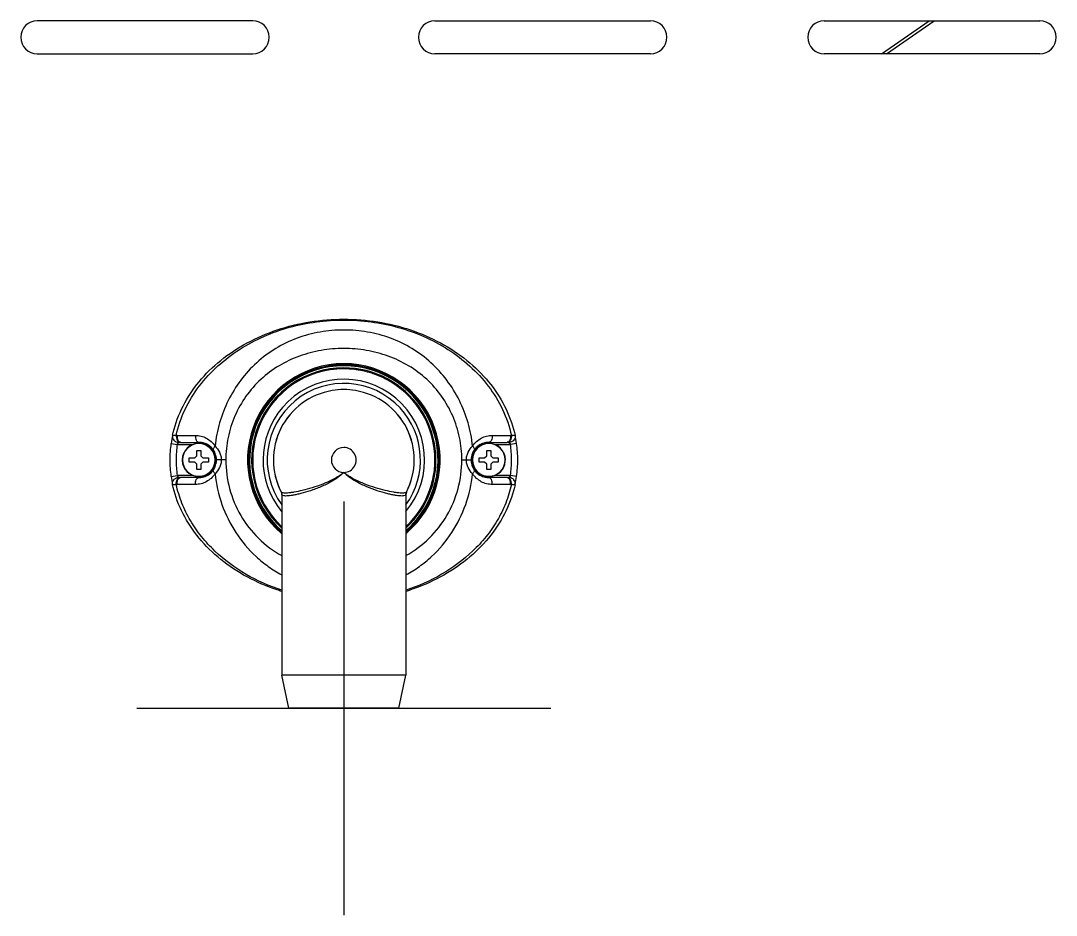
# Model space of a CAD drawing. Header units: millimetres. Extents: x -1584 to 3730, y -1918 to 2655.
# Drawn here: x 417.6 to 667.6, y 2185 to 2401.1 of the extents above; entities that cross this region are included whole.
import ezdxf

# ---------------------------------------------------------------- set-up
doc = ezdxf.new("R2010")
doc.units = ezdxf.units.MM
doc.header["$LTSCALE"] = 65.395
doc.layers.get('0').update_dxf_attribs({"linetype": 'CONTINUOUS'})
doc.layers.add('ASSI', color=7, linetype='CONTINUOUS')
doc.layers.add('GEOM', color=7, linetype='CONTINUOUS')

msp = doc.modelspace()

# ---------------------------------------------------------------- linework, layer by layer
at = {"linetype": 'Continuous'}
for p, q in [((458.26, 2294.99), (458.26, 2295.49)), ((458.26, 2295.49), (458.54, 2295.49)), ((458.54, 2295.49), (459.04, 2295.49)), ((459.04, 2295.49), (459.56, 2295.49)), ((459.56, 2295.49), (460.06, 2295.99)), ((460.06, 2297.29), (461.06, 2297.29)), ((460.06, 2297.02), (460.06, 2297.29)), ((460.06, 2296.51), (460.06, 2297.02)), ((460.06, 2295.99), (460.06, 2296.51)), ((461.06, 2297.29), (461.06, 2297.02)), ((461.06, 2297.02), (461.06, 2296.51)), ((461.06, 2296.51), (461.06, 2295.99)), ((461.06, 2295.99), (461.56, 2295.49)), ((461.56, 2295.49), (462.08, 2295.49)), ((462.08, 2295.49), (462.58, 2295.49)), ((462.58, 2295.49), (462.86, 2295.49)), ((462.86, 2295.49), (462.86, 2294.99)), ((528.26, 2294.99), (528.26, 2295.49)), ((528.26, 2295.49), (528.54, 2295.49)), ((528.54, 2295.49), (529.04, 2295.49)), ((529.04, 2295.49), (529.56, 2295.49)), ((529.56, 2295.49), (530.06, 2295.99)), ((530.06, 2297.29), (531.06, 2297.29)), ((530.06, 2297.02), (530.06, 2297.29)), ((530.06, 2296.51), (530.06, 2297.02)), ((530.06, 2295.99), (530.06, 2296.51)), ((531.06, 2297.29), (531.06, 2297.02)), ((531.06, 2297.02), (531.06, 2296.51)), ((531.06, 2296.51), (531.06, 2295.99)), ((531.06, 2295.99), (531.56, 2295.49)), ((531.56, 2295.49), (532.08, 2295.49)), ((532.08, 2295.49), (532.58, 2295.49)), ((532.58, 2295.49), (532.86, 2295.49)), ((532.86, 2295.49), (532.86, 2294.99)), ((458.26, 2294.49), (458.26, 2294.99)), ((458.54, 2294.49), (458.26, 2294.49)), ((459.04, 2294.49), (458.54, 2294.49)), ((459.56, 2294.49), (459.04, 2294.49)), ((460.06, 2293.99), (459.56, 2294.49)), ((460.06, 2293.48), (460.06, 2293.99)), ((460.06, 2292.97), (460.06, 2293.48)), ((460.06, 2292.69), (460.06, 2292.97)), ((461.06, 2292.69), (460.06, 2292.69)), ((461.56, 2294.49), (461.06, 2293.99)), ((461.06, 2293.99), (461.06, 2293.48)), ((461.06, 2293.48), (461.06, 2292.97)), ((461.06, 2292.97), (461.06, 2292.69)), ((462.08, 2294.49), (461.56, 2294.49)), ((462.58, 2294.49), (462.08, 2294.49)), ((462.86, 2294.49), (462.58, 2294.49)), ((462.86, 2294.99), (462.86, 2294.49)), ((528.26, 2294.49), (528.26, 2294.99)), ((528.54, 2294.49), (528.26, 2294.49)), ((529.04, 2294.49), (528.54, 2294.49)), ((529.56, 2294.49), (529.04, 2294.49)), ((530.06, 2293.99), (529.56, 2294.49)), ((530.06, 2293.48), (530.06, 2293.99)), ((530.06, 2292.97), (530.06, 2293.48)), ((530.06, 2292.69), (530.06, 2292.97)), ((531.06, 2292.69), (530.06, 2292.69)), ((531.56, 2294.49), (531.06, 2293.99)), ((531.06, 2293.99), (531.06, 2293.48)), ((531.06, 2293.48), (531.06, 2292.97)), ((531.06, 2292.97), (531.06, 2292.69)), ((532.08, 2294.49), (531.56, 2294.49)), ((532.58, 2294.49), (532.08, 2294.49)), ((532.86, 2294.49), (532.58, 2294.49)), ((532.86, 2294.99), (532.86, 2294.49))]:
    msp.add_line(p, q, dxfattribs=at)
at = {"color": 6}
for p, q in [((495.56, 2284.99), (495.56, 2184.99)), ((445.56, 2234.99), (545.56, 2234.99))]:
    msp.add_line(p, q, dxfattribs=at)
at = {"layer": 'ASSI', "linetype": 'Continuous'}
for p, q in [((625.34, 2393.09), (636.87, 2401.09)), ((625.34, 2393.09), (636.87, 2401.09)), ((625.34, 2393.09), (636.87, 2401.09)), ((625.34, 2393.09), (636.87, 2401.09)), ((626.58, 2393.09), (638.11, 2401.09)), ((626.58, 2393.09), (638.11, 2401.09)), ((626.58, 2393.09), (638.11, 2401.09)), ((626.58, 2393.09), (638.11, 2401.09))]:
    msp.add_line(p, q, dxfattribs=at)
for centre, radius, start, end in [((460.56, 2294.99), 4, 0, 180), ((460.56, 2294.99), 4, 0, 180), ((460.56, 2294.99), 3.95, 0, 180), ((530.56, 2294.99), 4, 0, 180), ((530.56, 2294.99), 4, 0, 180), ((530.56, 2294.99), 3.95, 0, 180), ((460.56, 2294.99), 4, 180, 196.2728), ((460.56, 2294.99), 4, 180, 196.2728), ((460.56, 2294.99), 4, 180, 196.3063), ((460.56, 2294.99), 3.95, 180, 360), ((460.56, 2294.99), 4, 196.2728, 343.7272), ((460.56, 2294.99), 4, 196.3063, 343.6937), ((460.56, 2294.99), 4, 343.7272, 360), ((460.56, 2294.99), 4, 343.6937, 360), ((530.56, 2294.99), 4, 180, 196.2728), ((530.56, 2294.99), 4, 180, 196.3063), ((530.56, 2294.99), 3.95, 180, 360), ((530.56, 2294.99), 4, 196.2728, 343.7272), ((530.56, 2294.99), 4, 196.3063, 343.6937), ((530.56, 2294.99), 4, 343.7272, 360), ((530.56, 2294.99), 4, 343.7272, 360), ((530.56, 2294.99), 4, 343.6937, 360)]:
    msp.add_arc(centre, radius, start, end, dxfattribs=at)
at = {"layer": 'GEOM', "linetype": 'Continuous'}
for p, q in [((473.56, 2401.09), (421.56, 2401.09)), ((517.56, 2401.09), (569.56, 2401.09)), ((611.56, 2401.09), (663.56, 2401.09)), ((421.56, 2393.09), (473.56, 2393.09)), ((569.56, 2393.09), (517.56, 2393.09)), ((663.56, 2393.09), (611.56, 2393.09)), ((453.85, 2298.96), (455.33, 2298.74)), ((455.33, 2298.74), (459.18, 2298.74)), ((456.13, 2299.24), (460.56, 2299.24)), ((460.56, 2298.99), (460.56, 2299.24)), ((530.56, 2299.24), (534.98, 2299.24)), ((530.56, 2298.99), (530.56, 2299.24)), ((531.94, 2298.74), (535.79, 2298.74)), ((537.27, 2298.96), (535.79, 2298.74)), ((465.98, 2294.99), (464.81, 2294.99)), ((467.07, 2294.99), (465.98, 2294.99)), ((524.05, 2294.99), (525.14, 2294.99)), ((525.14, 2294.99), (526.31, 2294.99)), ((453.85, 2291.03), (455.33, 2291.24)), ((459.18, 2291.24), (455.33, 2291.24)), ((460.56, 2290.74), (456.13, 2290.74)), ((460.56, 2290.99), (460.56, 2290.74)), ((530.56, 2290.99), (530.56, 2290.74)), ((534.98, 2290.74), (530.56, 2290.74)), ((535.79, 2291.24), (531.94, 2291.24)), ((537.27, 2291.03), (535.79, 2291.24)), ((480.4, 2287.31), (480.42, 2287.25)), ((480.42, 2287.25), (480.4, 2287.31)), ((480.42, 2287.25), (480.42, 2287.25)), ((480.56, 2286.73), (480.56, 2286.63)), ((480.56, 2286.63), (480.56, 2286.63)), ((480.59, 2286.57), (480.56, 2286.63)), ((480.56, 2286.6), (480.56, 2286.57)), ((480.56, 2286.57), (480.56, 2242.99)), ((510.56, 2286.63), (510.53, 2286.57)), ((510.56, 2286.63), (510.56, 2286.73)), ((510.56, 2286.63), (510.56, 2286.63)), ((510.56, 2286.6), (510.56, 2286.57)), ((510.56, 2286.57), (510.56, 2242.99)), ((510.72, 2287.31), (510.69, 2287.25)), ((510.69, 2287.25), (510.69, 2287.25)), ((510.7, 2287.25), (510.72, 2287.31)), ((482.31, 2234.99), (480.56, 2242.99)), ((495.56, 2242.99), (480.56, 2242.99)), ((510.56, 2242.99), (495.56, 2242.99)), ((508.81, 2234.99), (510.56, 2242.99)), ((483.06, 2234.99), (482.31, 2234.99)), ((495.56, 2234.99), (483.06, 2234.99)), ((508.06, 2234.99), (495.56, 2234.99)), ((508.81, 2234.99), (508.06, 2234.99))]:
    msp.add_line(p, q, dxfattribs=at)
for points in [[(480.42, 2287.25), (480.51, 2287.03), (480.56, 2286.73)], [(510.56, 2286.73), (510.61, 2287.03), (510.7, 2287.25)]]:
    msp.add_lwpolyline(points, dxfattribs=at)
for centre, radius, start, end in [((421.56, 2397.09), 4, 90, 270), ((473.56, 2397.09), 4, 270, 90), ((517.56, 2397.09), 4, 90, 270), ((569.56, 2397.09), 4, 270, 90), ((611.56, 2397.09), 4, 90, 270), ((663.56, 2397.09), 4, 270, 90), ((495.56, 2294.99), 23.25, 90, 229.7085), ((495.56, 2294.99), 23, 98.5714, 229.1966), ((495.56, 2294.99), 22.75, 90, 228.6028), ((495.56, 2294.99), 23, 90.0492, 98.7849), ((495.56, 2294.99), 23, 90, 98.5714), ((495.56, 2294.99), 23, 90, 90.0492), ((495.56, 2294.99), 23.25, 310.2915, 90), ((495.56, 2294.99), 23, 89.9508, 90), ((495.56, 2294.99), 23, 81.4286, 90), ((495.56, 2294.99), 22.75, 311.3972, 90), ((495.56, 2294.99), 23, 81.2151, 89.9508), ((495.56, 2294.99), 23, 310.8034, 81.4286), ((495.56, 2294.99), 22.25, 90.051, 227.482), ((495.56, 2294.99), 22, 90, 226.8323), ((495.56, 2294.99), 22, 90, 226.9998), ((495.56, 2294.99), 22.25, 90, 90.051), ((495.56, 2294.99), 22.25, 89.949, 90), ((495.56, 2294.99), 22, 81.0974, 90), ((495.56, 2294.99), 22, 81.1197, 90), ((495.56, 2294.99), 22.25, 61.659, 89.949), ((495.56, 2294.99), 22, 80.3003, 81.1197), ((495.56, 2294.99), 22, 80.2922, 81.0974), ((495.56, 2294.99), 22, 71.6146, 80.2922), ((495.56, 2294.99), 22, 71.6248, 80.3003), ((495.56, 2294.99), 22, 70.8684, 71.6248), ((495.56, 2294.99), 22, 70.8658, 71.6146), ((495.56, 2294.99), 22, 62.084, 70.8658), ((495.56, 2294.99), 22, 62.0844, 70.8684), ((495.56, 2294.99), 18.5, 42.7846, 215.813), ((495.56, 2294.99), 19.5, 320.3385, 139.4156), ((495.56, 2294.99), 22, 61.6903, 62.084), ((495.56, 2294.99), 22, 61.69, 62.0844), ((495.56, 2294.99), 22, 61.0961, 61.6903), ((495.56, 2294.99), 22, 313.1677, 61.69), ((495.56, 2294.99), 22.25, 312.518, 61.659), ((495.56, 2294.99), 22, 313.0001, 61.0961), ((495.56, 2294.99), 17, 99.5308, 206.8854), ((495.56, 2294.99), 17, 99.5347, 207.095), ((495.56, 2294.99), 17, 90, 99.5308), ((495.56, 2294.99), 17, 90, 99.5347), ((495.56, 2294.99), 17, 80.469, 90), ((495.56, 2294.99), 17, 80.4651, 90), ((495.56, 2294.99), 17, 333.1133, 80.469), ((495.56, 2294.99), 17, 332.905, 80.4651), ((495.56, 2294.99), 19.5, 139.4156, 219.6615), ((495.56, 2294.99), 18.5, 324.187, 42.7846), ((481.56, 2294.94), 28, 167.521, 171.7447), ((455.3, 2296.52), 4.4, 89.9683, 92.7416), ((535.81, 2296.52), 4.4, 87.2634, 90.0367), ((509.56, 2294.94), 28, 8.2553, 12.4791), ((481.18, 2294.99), 27.63, 171.7372, 179.99), ((481.22, 2294.99), 26.16, 171.744, 179.9867), ((456.13, 2281.1), 18.15, 90.0016, 90.6745), ((460.56, 2294.99), 4.25, 77.758, 90), ((460.56, 2294.99), 4.25, 73.601, 77.758), ((460.56, 2294.99), 4.25, 73.6006, 77.7643), ((460.56, 2294.99), 4.25, 34.3877, 73.601), ((460.56, 2294.99), 4.25, 65.4526, 73.6006), ((460.56, 2294.99), 4.25, 60.8448, 65.4526), ((460.56, 2294.99), 4.25, 53.1697, 60.8448), ((460.56, 2294.99), 4.25, 48.6909, 53.1697), ((460.56, 2294.99), 4.25, 40.855, 48.6909), ((495.56, 2294.99), 3, 90, 269.9951), ((495.56, 2294.99), 3, 269.9951, 90), ((530.56, 2294.99), 4.25, 106.3944, 145.6123), ((530.56, 2294.99), 4.25, 131.3103, 139.1481), ((530.56, 2294.99), 4.25, 126.8326, 131.3103), ((530.56, 2294.99), 4.25, 119.1498, 126.8326), ((530.56, 2294.99), 4.25, 106.3936, 114.5536), ((530.56, 2294.99), 4.25, 102.2479, 106.3944), ((530.56, 2294.99), 4.25, 102.2414, 106.3936), ((530.56, 2294.99), 4.25, 90, 102.2479), ((534.98, 2281.1), 18.15, 89.3255, 89.9984), ((509.9, 2294.99), 26.16, 0.0133, 8.256), ((509.93, 2294.99), 27.63, 0.01, 8.2628), ((460.56, 2294.99), 4.25, 359.9983, 34.3877), ((460.56, 2294.99), 4.25, 360, 12.2081), ((530.56, 2294.99), 4.25, 145.6123, 179.9983), ((530.56, 2294.99), 4.25, 167.7882, 180), ((481.18, 2295), 27.63, 180.01, 188.2628), ((481.22, 2295), 26.16, 180.0133, 188.256), ((460.56, 2294.99), 4.25, 286.3944, 325.6123), ((460.56, 2294.99), 4.25, 325.6123, 359.9983), ((460.56, 2294.99), 4.25, 347.7882, 360), ((530.56, 2294.99), 4.25, 179.9983, 214.3877), ((530.56, 2294.99), 4.25, 180, 192.2081), ((530.56, 2294.99), 4.25, 214.3877, 253.601), ((509.9, 2295), 26.16, 351.744, 359.9867), ((509.93, 2295), 27.63, 351.7372, 359.99), ((481.56, 2295.05), 28, 188.2553, 192.4791), ((456.13, 2308.89), 18.15, 269.3255, 269.9984), ((460.56, 2294.99), 4.25, 270, 282.2479), ((460.56, 2294.99), 4.25, 282.2479, 286.3944), ((460.56, 2294.99), 4.25, 282.2414, 286.3936), ((460.56, 2294.99), 4.25, 286.3936, 294.5536), ((460.56, 2294.99), 4.25, 299.1498, 306.8326), ((460.56, 2294.99), 4.25, 306.8326, 311.3103), ((460.56, 2294.99), 4.25, 311.3103, 319.1481), ((530.56, 2294.99), 4.25, 220.855, 228.6909), ((530.56, 2294.99), 4.25, 228.6909, 233.1697), ((530.56, 2294.99), 4.25, 233.1697, 240.8448), ((530.56, 2294.99), 4.25, 240.8448, 245.4526), ((530.56, 2294.99), 4.25, 245.4526, 253.6006), ((530.56, 2294.99), 4.25, 253.601, 257.758), ((530.56, 2294.99), 4.25, 253.6006, 257.7643), ((530.56, 2294.99), 4.25, 257.758, 270), ((534.98, 2308.89), 18.15, 270.0016, 270.6745), ((509.56, 2295.05), 28, 347.521, 351.7447), ((455.3, 2293.47), 4.4, 267.2634, 270.0367), ((535.81, 2293.47), 4.4, 269.9683, 272.7416), ((495.56, 2294.99), 17, 206.8854, 207.095), ((495.56, 2294.99), 17, 332.905, 333.1133)]:
    msp.add_arc(centre, radius, start, end, dxfattribs=at)
for points, knots in [([(454.22, 2300.99), (454.26, 2301.2), (454.82, 2303.6), (456.51, 2308.09), (460.41, 2314.01), (465.67, 2319.19), (472.07, 2323.45), (479.38, 2326.61), (487.31, 2328.56), (495.56, 2329.21), (503.81, 2328.56), (511.74, 2326.61), (519.04, 2323.45), (525.45, 2319.19), (530.71, 2314.01), (534.61, 2308.09), (536.29, 2303.6), (536.85, 2301.2), (536.9, 2300.99)], [0, 0, 0, 0, 0.006847, 0.077298, 0.147748, 0.218199, 0.288649, 0.359099, 0.42955, 0.5, 0.570451, 0.640901, 0.711351, 0.781802, 0.852252, 0.922703, 0.993153, 1, 1, 1, 1]), ([(455.09, 2300.92), (455.56, 2303.07), (457.02, 2307.28), (460.51, 2312.95), (465.02, 2317.83), (470.32, 2321.84), (476.18, 2324.96), (484.51, 2327.91), (495.56, 2329.37), (506.61, 2327.9), (514.94, 2324.96), (520.8, 2321.84), (526.1, 2317.83), (530.61, 2312.94), (534.1, 2307.28), (535.55, 2303.07), (536.02, 2300.92)], [0, 0, 0, 0, 0.062487, 0.124994, 0.187523, 0.250065, 0.312617, 0.375175, 0.500018, 0.624856, 0.68741, 0.749956, 0.812493, 0.875015, 0.937517, 1, 1, 1, 1]), ([(526.65, 2298.34), (526.45, 2300.24), (525.71, 2304.03), (523.61, 2309.41), (520.59, 2314.33), (516.72, 2318.61), (512.1, 2322.07), (506.89, 2324.56), (501.31, 2326.05), (495.56, 2326.54), (489.81, 2326.05), (484.23, 2324.56), (479.02, 2322.07), (474.4, 2318.61), (470.53, 2314.33), (467.5, 2309.41), (465.41, 2304.03), (464.67, 2300.24), (464.47, 2298.34)], [0, 0, 0, 0, 0.062567, 0.125117, 0.187631, 0.250087, 0.312497, 0.374926, 0.437432, 0.5, 0.562567, 0.625073, 0.687501, 0.749911, 0.812368, 0.874882, 0.937432, 1, 1, 1, 1]), ([(524.05, 2295), (524.05, 2296.82), (523.76, 2299.55), (522.84, 2303.08), (521.57, 2306.49), (519.32, 2310.48), (515.7, 2314.61), (511.29, 2317.89), (506.32, 2320.22), (501.02, 2321.6), (495.55, 2322.06), (490.09, 2321.6), (484.79, 2320.22), (479.82, 2317.88), (475.42, 2314.6), (471.79, 2310.48), (469.54, 2306.48), (468.27, 2303.07), (467.35, 2299.55), (467.07, 2296.81), (467.07, 2294.99)], [0, 0, 0, 0, 0.062484, 0.093766, 0.125048, 0.187526, 0.250003, 0.312484, 0.374977, 0.437483, 0.499998, 0.562512, 0.625018, 0.687511, 0.749992, 0.812469, 0.874948, 0.90623, 0.937512, 1, 1, 1, 1]), ([(454.22, 2300.99), (454.17, 2300.78), (454.18, 2300.34), (454.48, 2299.74), (455.02, 2299.33), (455.46, 2299.23), (455.68, 2299.23)], [0, 0, 0, 0, 0.244671, 0.492837, 0.745389, 1, 1, 1, 1]), ([(454.22, 2300.99), (454.22, 2301), (454.24, 2301.01), (454.29, 2301.01), (454.37, 2301.01), (454.51, 2301), (454.76, 2300.97), (454.97, 2300.94), (455.09, 2300.92)], [0, 0, 0, 0, 0.025895, 0.078829, 0.16237, 0.276233, 0.588958, 1, 1, 1, 1]), ([(455.09, 2300.92), (455.09, 2300.72), (455.12, 2300.33), (455.26, 2299.87), (455.43, 2299.57), (455.62, 2299.36), (455.8, 2299.26), (455.92, 2299.24)], [0, 0, 0, 0, 0.302833, 0.583853, 0.707791, 0.817938, 1, 1, 1, 1]), ([(455.31, 2300.93), (455.29, 2300.72), (455.31, 2300.31), (455.45, 2299.84), (455.63, 2299.54), (455.78, 2299.38), (455.95, 2299.27), (456.07, 2299.24), (456.13, 2299.24)], [0, 0, 0, 0, 0.307042, 0.587992, 0.710198, 0.81795, 0.912973, 1, 1, 1, 1]), ([(459.73, 2300.92), (459.72, 2300.71), (459.74, 2300.31), (459.87, 2299.84), (460.05, 2299.54), (460.2, 2299.37), (460.37, 2299.27), (460.5, 2299.24), (460.56, 2299.24)], [0, 0, 0, 0, 0.307049, 0.587898, 0.710069, 0.817823, 0.912893, 1, 1, 1, 1]), ([(459.73, 2300.92), (460.18, 2300.92), (461.1, 2300.81), (462.4, 2300.3), (463.57, 2299.48), (464.2, 2298.75), (464.47, 2298.34)], [0, 0, 0, 0, 0.242943, 0.487014, 0.73764, 1, 1, 1, 1]), ([(526.65, 2298.34), (526.92, 2298.75), (527.55, 2299.48), (528.72, 2300.3), (530.02, 2300.81), (530.93, 2300.92), (531.39, 2300.92)], [0, 0, 0, 0, 0.26236, 0.512985, 0.757057, 1, 1, 1, 1]), ([(531.39, 2300.92), (531.4, 2300.71), (531.38, 2300.31), (531.24, 2299.84), (531.07, 2299.54), (530.91, 2299.37), (530.74, 2299.27), (530.62, 2299.24), (530.56, 2299.24)], [0, 0, 0, 0, 0.307048, 0.587897, 0.710068, 0.817823, 0.912893, 1, 1, 1, 1]), ([(535.81, 2300.93), (535.83, 2300.72), (535.81, 2300.31), (535.67, 2299.84), (535.49, 2299.54), (535.34, 2299.38), (535.17, 2299.27), (535.04, 2299.24), (534.98, 2299.24)], [0, 0, 0, 0, 0.307042, 0.587992, 0.710198, 0.81795, 0.912973, 1, 1, 1, 1]), ([(536.02, 2300.92), (536.03, 2300.72), (536, 2300.33), (535.86, 2299.87), (535.68, 2299.57), (535.5, 2299.36), (535.32, 2299.26), (535.2, 2299.24)], [0, 0, 0, 0, 0.302829, 0.58385, 0.707789, 0.817937, 1, 1, 1, 1]), ([(536.9, 2300.99), (536.95, 2300.78), (536.94, 2300.34), (536.63, 2299.74), (536.1, 2299.33), (535.66, 2299.23), (535.44, 2299.23)], [0, 0, 0, 0, 0.244671, 0.492837, 0.745389, 1, 1, 1, 1]), ([(536.02, 2300.92), (536.14, 2300.94), (536.36, 2300.97), (536.6, 2301), (536.75, 2301.01), (536.83, 2301.01), (536.87, 2301.01), (536.9, 2301), (536.9, 2300.99)], [0, 0, 0, 0, 0.411031, 0.723747, 0.837607, 0.921144, 0.974084, 1, 1, 1, 1]), ([(455.33, 2298.74), (455.36, 2298.8), (455.47, 2298.97), (455.59, 2299.12), (455.68, 2299.23)], [0, 0, 0, 0, 0.30564, 1, 1, 1, 1]), ([(455.68, 2299.23), (455.69, 2299.23), (455.7, 2299.23), (455.74, 2299.24), (455.79, 2299.24), (455.85, 2299.24), (455.9, 2299.24), (455.92, 2299.24)], [0, 0, 0, 0, 0.081651, 0.197395, 0.455237, 0.725238, 1, 1, 1, 1]), ([(464.47, 2298.34), (464.39, 2298.25), (464.24, 2298.08), (464.08, 2297.82), (464, 2297.59), (464.03, 2297.44), (464.07, 2297.4)], [0, 0, 0, 0, 0.338228, 0.619195, 0.834854, 1, 1, 1, 1]), ([(464.47, 2298.34), (464.89, 2297.9), (465.46, 2297.14), (465.9, 2295.96), (465.98, 2295.32), (465.98, 2294.99)], [0, 0, 0, 0, 0.487329, 0.742929, 1, 1, 1, 1]), ([(525.14, 2294.99), (525.14, 2295.32), (525.22, 2295.96), (525.66, 2297.14), (526.22, 2297.9), (526.65, 2298.34)], [0, 0, 0, 0, 0.25707, 0.51267, 1, 1, 1, 1]), ([(526.65, 2298.34), (526.73, 2298.25), (526.88, 2298.08), (527.04, 2297.82), (527.12, 2297.59), (527.09, 2297.44), (527.05, 2297.4)], [0, 0, 0, 0, 0.338237, 0.619203, 0.834856, 1, 1, 1, 1]), ([(535.2, 2299.24), (535.22, 2299.24), (535.26, 2299.24), (535.33, 2299.24), (535.38, 2299.24), (535.41, 2299.23), (535.43, 2299.23), (535.44, 2299.23)], [0, 0, 0, 0, 0.274762, 0.544765, 0.802607, 0.918359, 1, 1, 1, 1]), ([(535.44, 2299.23), (535.46, 2299.2), (535.59, 2299.05), (535.7, 2298.89), (535.79, 2298.74)], [0, 0, 0, 0, 0.166461, 1, 1, 1, 1]), ([(464.47, 2291.65), (464.39, 2291.74), (464.24, 2291.91), (464.08, 2292.17), (464, 2292.4), (464.03, 2292.55), (464.07, 2292.59)], [0, 0, 0, 0, 0.338237, 0.619203, 0.834856, 1, 1, 1, 1]), ([(465.98, 2294.99), (465.98, 2294.67), (465.9, 2294.03), (465.46, 2292.85), (464.89, 2292.09), (464.47, 2291.65)], [0, 0, 0, 0, 0.25707, 0.51267, 1, 1, 1, 1]), ([(467.07, 2294.99), (467.07, 2292.66), (467.69, 2287.98), (470.4, 2281.45), (474.74, 2275.86), (478.53, 2273.03), (480.56, 2271.89)], [0, 0, 0, 0, 0.250018, 0.500016, 0.749994, 1, 1, 1, 1]), ([(510.56, 2271.89), (512.6, 2273.04), (516.38, 2275.86), (520.72, 2281.45), (523.43, 2287.98), (524.05, 2292.67), (524.05, 2295)], [0, 0, 0, 0, 0.250002, 0.499977, 0.749971, 1, 1, 1, 1]), ([(526.65, 2291.65), (526.22, 2292.09), (525.66, 2292.85), (525.22, 2294.03), (525.14, 2294.67), (525.14, 2294.99)], [0, 0, 0, 0, 0.487329, 0.742929, 1, 1, 1, 1]), ([(526.65, 2291.65), (526.73, 2291.74), (526.88, 2291.91), (527.04, 2292.17), (527.12, 2292.4), (527.09, 2292.55), (527.05, 2292.59)], [0, 0, 0, 0, 0.338228, 0.619195, 0.834854, 1, 1, 1, 1]), ([(454.22, 2289), (454.17, 2289.21), (454.18, 2289.65), (454.48, 2290.24), (455.02, 2290.66), (455.46, 2290.76), (455.68, 2290.76)], [0, 0, 0, 0, 0.244671, 0.492837, 0.745389, 1, 1, 1, 1]), ([(455.09, 2289.07), (455.09, 2289.27), (455.12, 2289.66), (455.26, 2290.12), (455.43, 2290.42), (455.62, 2290.63), (455.8, 2290.73), (455.92, 2290.75)], [0, 0, 0, 0, 0.302829, 0.58385, 0.707789, 0.817937, 1, 1, 1, 1]), ([(455.31, 2289.06), (455.29, 2289.27), (455.31, 2289.68), (455.45, 2290.15), (455.63, 2290.45), (455.78, 2290.61), (455.95, 2290.72), (456.07, 2290.74), (456.13, 2290.74)], [0, 0, 0, 0, 0.307042, 0.587992, 0.710198, 0.81795, 0.912973, 1, 1, 1, 1]), ([(455.68, 2290.76), (455.66, 2290.79), (455.53, 2290.94), (455.41, 2291.1), (455.33, 2291.24)], [0, 0, 0, 0, 0.166461, 1, 1, 1, 1]), ([(455.92, 2290.75), (455.9, 2290.75), (455.85, 2290.75), (455.79, 2290.75), (455.74, 2290.75), (455.7, 2290.76), (455.69, 2290.76), (455.68, 2290.76)], [0, 0, 0, 0, 0.274762, 0.544765, 0.802607, 0.918359, 1, 1, 1, 1]), ([(459.73, 2289.07), (459.72, 2289.28), (459.74, 2289.68), (459.87, 2290.15), (460.05, 2290.45), (460.2, 2290.61), (460.37, 2290.72), (460.5, 2290.74), (460.56, 2290.74)], [0, 0, 0, 0, 0.307048, 0.587897, 0.710068, 0.817823, 0.912893, 1, 1, 1, 1]), ([(464.47, 2291.65), (464.2, 2291.24), (463.57, 2290.51), (462.4, 2289.69), (461.1, 2289.18), (460.18, 2289.07), (459.73, 2289.07)], [0, 0, 0, 0, 0.26236, 0.512985, 0.757057, 1, 1, 1, 1]), ([(464.47, 2291.65), (464.73, 2289.14), (465.86, 2284.15), (469.24, 2277.28), (473.35, 2272.39), (477.28, 2269.19), (479.44, 2267.86), (480.56, 2267.27)], [0, 0, 0, 0, 0.250171, 0.500217, 0.749978, 0.874996, 1, 1, 1, 1]), ([(495.56, 2291.99), (495.46, 2291.92), (495.28, 2291.75), (494.88, 2291.45), (494.38, 2291.1), (493.75, 2290.71), (492.89, 2290.23), (491.8, 2289.7), (490.07, 2288.98), (487.99, 2288.26), (485.66, 2287.63), (483.91, 2287.25), (482.71, 2287.07), (481.99, 2286.99), (481.4, 2286.97), (480.94, 2287), (480.61, 2287.07), (480.46, 2287.19), (480.42, 2287.25)], [0, 0, 0, 0, 0.022816, 0.045629, 0.091216, 0.136713, 0.182046, 0.27187, 0.359953, 0.527521, 0.677953, 0.804663, 0.857322, 0.902071, 0.938512, 0.966494, 0.986381, 1, 1, 1, 1]), ([(495.56, 2291.99), (495.47, 2291.91), (495.3, 2291.72), (494.93, 2291.39), (494.45, 2290.99), (493.85, 2290.55), (493.02, 2290.01), (491.96, 2289.4), (490.26, 2288.58), (488.18, 2287.76), (486.17, 2287.13), (484.7, 2286.75), (483.74, 2286.54), (482.89, 2286.39), (482.16, 2286.3), (481.56, 2286.27), (481.05, 2286.29), (480.66, 2286.4), (480.59, 2286.57)], [0, 0, 0, 0, 0.022805, 0.045606, 0.091169, 0.136643, 0.181958, 0.271762, 0.359864, 0.527594, 0.678308, 0.74516, 0.805287, 0.858006, 0.90275, 0.939127, 0.967018, 1, 1, 1, 1]), ([(510.69, 2287.25), (510.66, 2287.19), (510.5, 2287.07), (510.18, 2287), (509.72, 2286.97), (509.13, 2286.99), (508.4, 2287.07), (507.2, 2287.25), (505.45, 2287.63), (503.13, 2288.26), (501.04, 2288.98), (499.31, 2289.7), (498, 2290.34), (496.94, 2290.96), (496.23, 2291.45), (495.84, 2291.75), (495.65, 2291.91), (495.56, 2291.99)], [0, 0, 0, 0, 0.013619, 0.033506, 0.06149, 0.097934, 0.142685, 0.195347, 0.322063, 0.4725, 0.640071, 0.728154, 0.817978, 0.908784, 0.954371, 0.977184, 1, 1, 1, 1]), ([(510.53, 2286.57), (510.45, 2286.4), (510.07, 2286.29), (509.56, 2286.27), (508.95, 2286.3), (508.23, 2286.39), (507.38, 2286.54), (506.42, 2286.75), (504.95, 2287.13), (502.93, 2287.76), (500.86, 2288.58), (499.16, 2289.4), (497.88, 2290.13), (496.85, 2290.83), (496.18, 2291.39), (495.82, 2291.72), (495.65, 2291.9), (495.56, 2291.99)], [0, 0, 0, 0, 0.032981, 0.060872, 0.09725, 0.141996, 0.194716, 0.254846, 0.3217, 0.472419, 0.640156, 0.728261, 0.818067, 0.908828, 0.954392, 0.977194, 1, 1, 1, 1]), ([(510.56, 2267.27), (511.68, 2267.86), (513.84, 2269.2), (517.77, 2272.39), (521.88, 2277.28), (525.26, 2284.15), (526.38, 2289.14), (526.65, 2291.65)], [0, 0, 0, 0, 0.125003, 0.250021, 0.499781, 0.749826, 1, 1, 1, 1]), ([(531.39, 2289.07), (530.93, 2289.07), (530.02, 2289.18), (528.72, 2289.69), (527.55, 2290.51), (526.92, 2291.24), (526.65, 2291.65)], [0, 0, 0, 0, 0.242943, 0.487014, 0.73764, 1, 1, 1, 1]), ([(531.39, 2289.07), (531.4, 2289.28), (531.38, 2289.68), (531.24, 2290.15), (531.07, 2290.45), (530.91, 2290.61), (530.74, 2290.72), (530.62, 2290.74), (530.56, 2290.74)], [0, 0, 0, 0, 0.307049, 0.587898, 0.710069, 0.817823, 0.912893, 1, 1, 1, 1]), ([(535.81, 2289.06), (535.83, 2289.27), (535.81, 2289.68), (535.67, 2290.15), (535.49, 2290.45), (535.34, 2290.61), (535.17, 2290.72), (535.04, 2290.74), (534.98, 2290.74)], [0, 0, 0, 0, 0.307042, 0.587992, 0.710198, 0.81795, 0.912973, 1, 1, 1, 1]), ([(535.44, 2290.76), (535.43, 2290.76), (535.41, 2290.76), (535.38, 2290.75), (535.33, 2290.75), (535.26, 2290.75), (535.22, 2290.75), (535.2, 2290.75)], [0, 0, 0, 0, 0.081651, 0.197395, 0.455237, 0.725238, 1, 1, 1, 1]), ([(536.02, 2289.07), (536.03, 2289.27), (536, 2289.66), (535.86, 2290.12), (535.68, 2290.42), (535.5, 2290.63), (535.32, 2290.73), (535.2, 2290.75)], [0, 0, 0, 0, 0.302833, 0.583853, 0.707791, 0.817938, 1, 1, 1, 1]), ([(535.79, 2291.24), (535.76, 2291.19), (535.65, 2291.02), (535.53, 2290.87), (535.44, 2290.76)], [0, 0, 0, 0, 0.30564, 1, 1, 1, 1]), ([(536.9, 2289), (536.95, 2289.21), (536.94, 2289.65), (536.63, 2290.24), (536.1, 2290.66), (535.66, 2290.76), (535.44, 2290.76)], [0, 0, 0, 0, 0.244671, 0.492837, 0.745389, 1, 1, 1, 1]), ([(455.09, 2289.07), (454.97, 2289.05), (454.76, 2289.02), (454.51, 2288.99), (454.37, 2288.98), (454.29, 2288.98), (454.24, 2288.98), (454.22, 2288.99), (454.22, 2289)], [0, 0, 0, 0, 0.411031, 0.723747, 0.837607, 0.921144, 0.974084, 1, 1, 1, 1]), ([(480.56, 2263.24), (480.2, 2263.35), (477.29, 2264.29), (472.07, 2266.54), (465.67, 2270.8), (460.41, 2275.98), (456.51, 2281.9), (454.82, 2286.39), (454.26, 2288.79), (454.22, 2289)], [0, 0, 0, 0, 0.02665, 0.217608, 0.408567, 0.599525, 0.790483, 0.981441, 1, 1, 1, 1]), ([(480.56, 2263.54), (477.57, 2264.51), (471.78, 2267.05), (465.41, 2271.76), (461.15, 2276.4), (458.45, 2280.28), (456.36, 2284.52), (455.43, 2287.54), (455.09, 2289.07)], [0, 0, 0, 0, 0.249896, 0.499678, 0.624777, 0.749865, 0.874935, 1, 1, 1, 1]), ([(536.02, 2289.07), (535.69, 2287.54), (534.76, 2284.52), (532.67, 2280.28), (529.97, 2276.4), (525.72, 2271.77), (519.35, 2267.06), (513.56, 2264.52), (510.58, 2263.55)], [0, 0, 0, 0, 0.125061, 0.25013, 0.375219, 0.500319, 0.750105, 1, 1, 1, 1]), ([(536.9, 2289), (536.85, 2288.79), (536.29, 2286.39), (534.61, 2281.9), (530.71, 2275.98), (525.45, 2270.8), (519.04, 2266.54), (513.84, 2264.29), (510.93, 2263.35), (510.58, 2263.24)], [0, 0, 0, 0, 0.018569, 0.209617, 0.400664, 0.591712, 0.78276, 0.973808, 1, 1, 1, 1]), ([(536.9, 2289), (536.9, 2288.99), (536.87, 2288.98), (536.83, 2288.98), (536.75, 2288.98), (536.6, 2288.99), (536.36, 2289.02), (536.14, 2289.05), (536.02, 2289.07)], [0, 0, 0, 0, 0.025895, 0.078829, 0.16237, 0.276233, 0.588958, 1, 1, 1, 1])]:
    msp.add_open_spline(points, degree=3, knots=knots, dxfattribs=at)
for points in [[(455.31, 2300.93), (456.78, 2300.92), (458.26, 2300.92), (459.73, 2300.92)], [(531.39, 2300.92), (532.86, 2300.92), (534.34, 2300.92), (535.81, 2300.93)], [(459.73, 2289.07), (458.26, 2289.07), (456.78, 2289.07), (455.31, 2289.06)], [(535.81, 2289.06), (534.34, 2289.07), (532.86, 2289.07), (531.39, 2289.07)], [(480.42, 2287.25), (480.53, 2287.04), (480.59, 2286.8), (480.59, 2286.57)], [(510.69, 2287.25), (510.59, 2287.04), (510.53, 2286.8), (510.53, 2286.57)]]:
    msp.add_open_spline(points, degree=3, dxfattribs=at)

doc.saveas('drawing.dxf')
